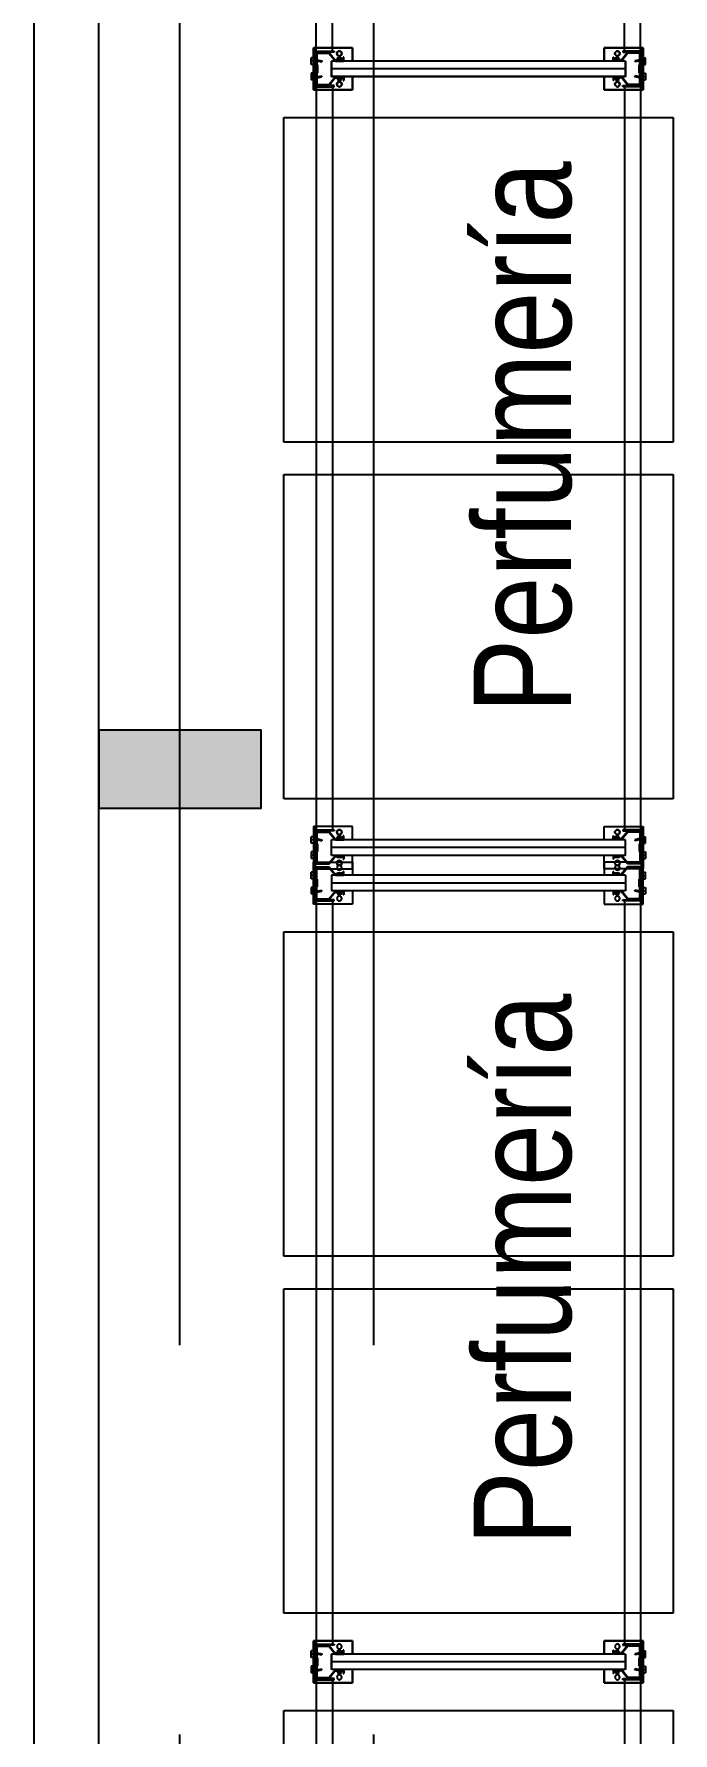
# Model space of a CAD drawing. Header units: metres. Extents: x 0 to 8715937, y -236336 to 216.
# Drawn here: x 109.6 to 111.57, y 69.58 to 74.82 of the extents above; entities that cross this region are included whole.
import ezdxf

# ---------------------------------------------------------------- set-up
doc = ezdxf.new("R2010")
doc.units = ezdxf.units.M
doc.header["$MEASUREMENT"] = 0
doc.linetypes.add('ACAD_ISO10W100', pattern=[18, 12, -3, 0, -3])
for name, color, linetype in [('0-BLOCK-ARQUITECTURA', 7, 'Continuous'), ('0-BLOCK-EQUIPAMIENTO', 7, 'Continuous'), ('0-BLOCK-ESTRUCTURA', 7, 'Continuous'), ('AAA BAST', 5, 'Continuous'), ('AAA COTAS', 7, 'Continuous'), ('AAA LARG', 1, 'Continuous'), ('AAA PALLETS', 7, 'Continuous'), ('COLUMNAS', 210, 'Continuous'), ('COLUMNAS HATCH', 251, 'Continuous'), ('EJES', 251, 'ACAD_ISO10W100'), ('MURO', 4, 'Continuous'), ('TEXTO', 7, 'Continuous')]:
    doc.layers.add(name, color=color, linetype=linetype)
doc.styles.add('AR', font='arial.ttf')

# ---------------------------------------------------------------- blocks, each defined once
blk = doc.blocks.new('DPM-ARQUITECTURA')
at = {"layer": 'MURO', "ltscale": 0.1}
for p, q in [((21.8801, 103.2229), (21.8801, 50.4111)), ((22.0801, 50.4111), (22.0801, 92.9343))]:
    blk.add_line(p, q, dxfattribs=at)
blk = doc.blocks.new('COLUMNA 0.24 x 0.50')
at = {"layer": 'COLUMNAS HATCH', "ltscale": 0.1}
blk.add_hatch(color=256, dxfattribs=at).paths.add_polyline_path([(0.5, 0), (0.5, -0.24), (0, -0.24), (0, 0)])
at = {"layer": 'COLUMNAS', "ltscale": 0.1}
blk.add_lwpolyline([(0.5, 0), (0.5, -0.24), (0, -0.24), (0, 0)], close=True, dxfattribs=at)
blk = doc.blocks.new('DPM-ESTRUCTURA')
at = {"layer": 'EJES', "ltscale": 0.4}
for p, q in [((22.33, 41.5801), (22.33, 112.3301)), ((22.9278, 41.5801), (22.9278, 112.3301))]:
    blk.add_line(p, q, dxfattribs=at)
at = {"layer": 'COLUMNAS', "xscale": -1}
blk.add_blockref('COLUMNA 0.24 x 0.50', (22.58, 72.6751), dxfattribs=at)
blk = doc.blocks.new('1A MODULO SIMPLE')
at = {"layer": 'AAA BAST'}
for points in [[(-2.1307, 1.015), (-2.1307, 1.017), (-2.1407, 1.017), (-2.1407, 1.04), (-2.1167, 1.06), (-2.1167, 1.1), (-2.1567, 1.1), (-2.1567, 1.098), (-2.1767, 1.098), (-2.1767, 1.1), (-2.2167, 1.1), (-2.2167, 1.06), (-2.1927, 1.04), (-2.1927, 1.017), (-2.2027, 1.017), (-2.2027, 1.015), (-2.1907, 1.015), (-2.1907, 1.0409), (-2.2147, 1.0609), (-2.2147, 1.098), (-2.1787, 1.098), (-2.1787, 1.096), (-2.1547, 1.096), (-2.1547, 1.098), (-2.1187, 1.098), (-2.1187, 1.0609), (-2.1427, 1.0409), (-2.1427, 1.015)], [(0.1973, 1.015), (0.1973, 1.017), (0.2073, 1.017), (0.2073, 1.04), (0.1833, 1.06), (0.1833, 1.1), (0.2233, 1.1), (0.2233, 1.098), (0.2433, 1.098), (0.2433, 1.1), (0.2833, 1.1), (0.2833, 1.06), (0.2593, 1.04), (0.2593, 1.017), (0.2693, 1.017), (0.2693, 1.015), (0.2573, 1.015), (0.2573, 1.0409), (0.2813, 1.0609), (0.2813, 1.098), (0.2453, 1.098), (0.2453, 1.096), (0.2213, 1.096), (0.2213, 1.098), (0.1853, 1.098), (0.1853, 1.0609), (0.2093, 1.0409), (0.2093, 1.015)], [(-2.1307, 0.185), (-2.1307, 0.183), (-2.1407, 0.183), (-2.1407, 0.16), (-2.1167, 0.14), (-2.1167, 0.1), (-2.1567, 0.1), (-2.1567, 0.102), (-2.1767, 0.102), (-2.1767, 0.1), (-2.2167, 0.1), (-2.2167, 0.14), (-2.1927, 0.16), (-2.1927, 0.183), (-2.2027, 0.183), (-2.2027, 0.185), (-2.1907, 0.185), (-2.1907, 0.1591), (-2.2147, 0.1391), (-2.2147, 0.102), (-2.1787, 0.102), (-2.1787, 0.104), (-2.1547, 0.104), (-2.1547, 0.102), (-2.1187, 0.102), (-2.1187, 0.1391), (-2.1427, 0.1591), (-2.1427, 0.185)], [(0.1973, 0.185), (0.1973, 0.183), (0.2073, 0.183), (0.2073, 0.16), (0.1833, 0.14), (0.1833, 0.1), (0.2233, 0.1), (0.2233, 0.102), (0.2433, 0.102), (0.2433, 0.1), (0.2833, 0.1), (0.2833, 0.14), (0.2593, 0.16), (0.2593, 0.183), (0.2693, 0.183), (0.2693, 0.185), (0.2573, 0.185), (0.2573, 0.1591), (0.2813, 0.1391), (0.2813, 0.102), (0.2453, 0.102), (0.2453, 0.104), (0.2213, 0.104), (0.2213, 0.102), (0.1853, 0.102), (0.1853, 0.1391), (0.2093, 0.1591), (0.2093, 0.185)]]:
    blk.add_hatch(color=251, dxfattribs=at).paths.add_polyline_path(points)
at = {"layer": 'AAA BAST', "color": 251}
for p, q in [((-2.2167, 1.1082), (-2.2317, 1.1082)), ((-2.2317, 1.1082), (-2.2317, 0.9882)), ((-2.2167, 1.1032), (-2.2317, 1.1032)), ((-2.1167, 1.1082), (-2.2167, 1.1082)), ((-2.2167, 1.1082), (-2.2167, 1.1032)), ((-2.2167, 1.1032), (-2.1167, 1.1032)), ((-2.1767, 1.1), (-2.2167, 1.1)), ((-2.2167, 1.1), (-2.2167, 1.06)), ((-2.2067, 1.1), (-2.2067, 1.1032)), ((-2.2067, 1.1032), (-2.1737, 1.1032)), ((-2.1802, 1.1152), (-2.2002, 1.1152)), ((-2.2002, 1.1082), (-2.2002, 1.1152)), ((-2.1902, 1.1082), (-2.1902, 1.1152)), ((-2.1802, 1.1082), (-2.1802, 1.1152)), ((-2.1767, 1.1), (-2.1767, 1.098)), ((-2.1767, 1.1), (-2.1737, 1.1)), ((-2.1737, 1.1), (-2.1737, 1.1032)), ((-2.1597, 1.1), (-2.1597, 1.1032)), ((-2.1567, 1.1), (-2.1597, 1.1)), ((-2.1167, 1.1), (-2.1567, 1.1)), ((-2.1567, 1.1), (-2.1567, 1.098)), ((-2.1532, 1.1152), (-2.1332, 1.1152)), ((-2.1532, 1.1082), (-2.1532, 1.1152)), ((-2.1432, 1.1082), (-2.1432, 1.1152)), ((-2.1332, 1.1082), (-2.1332, 1.1152)), ((-2.1267, 1.1), (-2.1267, 1.1032)), ((-2.1167, 1.1032), (-2.1167, 1.1082)), ((-2.1017, 1.1082), (-2.1167, 1.1082)), ((-2.1167, 1.1032), (-2.1017, 1.1032)), ((-2.1167, 1.1), (-2.1167, 1.06)), ((-2.1017, 0.9882), (-2.1017, 1.1082)), ((0.1683, 0.9882), (0.1683, 1.1082)), ((0.1683, 1.1082), (0.1833, 1.1082)), ((0.1833, 1.1032), (0.1683, 1.1032)), ((0.1833, 1.1032), (0.1833, 1.1082)), ((0.1833, 1.1082), (0.2833, 1.1082)), ((0.2833, 1.1032), (0.1833, 1.1032)), ((0.1833, 1.1), (0.2233, 1.1)), ((0.1833, 1.1), (0.1833, 1.06)), ((0.1933, 1.1), (0.1933, 1.1032)), ((0.2198, 1.1152), (0.1998, 1.1152)), ((0.1998, 1.1082), (0.1998, 1.1152)), ((0.2098, 1.1082), (0.2098, 1.1152)), ((0.2198, 1.1082), (0.2198, 1.1152)), ((0.2233, 1.1), (0.2233, 1.098)), ((0.2233, 1.1), (0.2263, 1.1)), ((0.2263, 1.1), (0.2263, 1.1032)), ((0.2403, 1.1), (0.2403, 1.1032)), ((0.2733, 1.1032), (0.2403, 1.1032)), ((0.2433, 1.1), (0.2403, 1.1)), ((0.2433, 1.1), (0.2833, 1.1)), ((0.2433, 1.1), (0.2433, 1.098)), ((0.2468, 1.1152), (0.2668, 1.1152)), ((0.2468, 1.1082), (0.2468, 1.1152)), ((0.2568, 1.1082), (0.2568, 1.1152)), ((0.2668, 1.1082), (0.2668, 1.1152)), ((0.2733, 1.1), (0.2733, 1.1032)), ((0.2833, 1.1082), (0.2833, 1.1032)), ((0.2833, 1.1082), (0.2983, 1.1082)), ((0.2833, 1.1032), (0.2983, 1.1032)), ((0.2833, 1.1), (0.2833, 1.06)), ((0.2983, 1.1082), (0.2983, 0.9882)), ((-2.2167, 1.06), (-2.1927, 1.04)), ((-2.2147, 1.098), (-2.2147, 1.0609)), ((-2.1787, 1.098), (-2.2147, 1.098)), ((-2.2147, 1.0609), (-2.1907, 1.0409)), ((-2.1907, 1.053), (-2.1667, 1.053)), ((-2.1907, 0.147), (-2.1907, 1.053)), ((-2.1787, 1.098), (-2.1787, 1.096)), ((-2.1547, 1.096), (-2.1787, 1.096)), ((-2.1567, 1.098), (-2.1767, 1.098)), ((-2.1667, 1.053), (-2.1427, 1.053)), ((-2.1667, 0.147), (-2.1667, 1.053)), ((-2.1187, 1.098), (-2.1547, 1.098)), ((-2.1547, 1.098), (-2.1547, 1.096)), ((-2.1187, 1.0609), (-2.1427, 1.0409)), ((-2.1427, 0.147), (-2.1427, 1.053)), ((-2.1167, 1.06), (-2.1407, 1.04)), ((-2.1187, 1.098), (-2.1187, 1.0609)), ((0.1833, 1.06), (0.2073, 1.04)), ((0.1853, 1.098), (0.1853, 1.0609)), ((0.1853, 1.098), (0.2213, 1.098)), ((0.1853, 1.0609), (0.2093, 1.0409)), ((0.2333, 1.053), (0.2093, 1.053)), ((0.2093, 0.147), (0.2093, 1.053)), ((0.2213, 1.098), (0.2213, 1.096)), ((0.2213, 1.096), (0.2453, 1.096)), ((0.2233, 1.098), (0.2433, 1.098)), ((0.2573, 1.053), (0.2333, 1.053)), ((0.2333, 0.147), (0.2333, 1.053)), ((0.2453, 1.098), (0.2813, 1.098)), ((0.2453, 1.098), (0.2453, 1.096)), ((0.2813, 1.0609), (0.2573, 1.0409)), ((0.2573, 0.147), (0.2573, 1.053)), ((0.2833, 1.06), (0.2593, 1.04)), ((0.2813, 1.098), (0.2813, 1.0609)), ((-2.1927, 1.017), (-2.2027, 1.017)), ((-2.2027, 1.017), (-2.2027, 1.015)), ((-2.1907, 1.015), (-2.2027, 1.015)), ((-2.1927, 1.036), (-2.1977, 1.036)), ((-2.1977, 1.021), (-2.1977, 1.036)), ((-2.1927, 1.0285), (-2.1977, 1.0285)), ((-2.1927, 1.021), (-2.1977, 1.021)), ((-2.1927, 1.04), (-2.1927, 1.017)), ((-2.1907, 1.0409), (-2.1907, 1.015)), ((-2.1427, 1.0409), (-2.1427, 1.015)), ((-2.1427, 1.015), (-2.1307, 1.015)), ((-2.1407, 1.04), (-2.1407, 1.017)), ((-2.1357, 1.036), (-2.1407, 1.036)), ((-2.1407, 1.021), (-2.1407, 1.036)), ((-2.1357, 1.0285), (-2.1407, 1.0285)), ((-2.1357, 1.021), (-2.1407, 1.021)), ((-2.1407, 1.017), (-2.1307, 1.017)), ((-2.1357, 1.021), (-2.1357, 1.036)), ((-2.1357, 1.0328), (-2.1307, 1.0328)), ((-2.1357, 1.0243), (-2.1307, 1.0243)), ((-2.1307, 1.0243), (-2.1307, 1.0328)), ((-2.1307, 1.015), (-2.1307, 1.017)), ((0.2023, 1.0328), (0.1973, 1.0328)), ((0.1973, 1.0243), (0.1973, 1.0328)), ((0.2023, 1.0243), (0.1973, 1.0243)), ((0.2073, 1.017), (0.1973, 1.017)), ((0.1973, 1.015), (0.1973, 1.017)), ((0.2093, 1.015), (0.1973, 1.015)), ((0.2023, 1.036), (0.2073, 1.036)), ((0.2023, 1.021), (0.2023, 1.036)), ((0.2023, 1.0285), (0.2073, 1.0285)), ((0.2023, 1.021), (0.2073, 1.021)), ((0.2073, 1.04), (0.2073, 1.017)), ((0.2073, 1.021), (0.2073, 1.036)), ((0.2093, 1.0409), (0.2093, 1.015)), ((0.2573, 1.0409), (0.2573, 1.015)), ((0.2573, 1.015), (0.2693, 1.015)), ((0.2593, 1.04), (0.2593, 1.017)), ((0.2593, 1.036), (0.2643, 1.036)), ((0.2593, 1.0285), (0.2643, 1.0285)), ((0.2593, 1.021), (0.2643, 1.021)), ((0.2593, 1.017), (0.2693, 1.017)), ((0.2643, 1.021), (0.2643, 1.036)), ((0.2693, 1.017), (0.2693, 1.015)), ((-2.2317, 0.9882), (-2.1907, 0.9882)), ((-2.1427, 0.9882), (-2.1017, 0.9882)), ((0.2093, 0.9882), (0.1683, 0.9882)), ((0.2983, 0.9882), (0.2573, 0.9882)), ((-2.2317, 0.0918), (-2.2317, 0.2118)), ((-2.2317, 0.2118), (-2.1907, 0.2118)), ((-2.1427, 0.2118), (-2.1017, 0.2118)), ((-2.1017, 0.2118), (-2.1017, 0.0918)), ((0.2093, 0.2118), (0.1683, 0.2118)), ((0.1683, 0.2118), (0.1683, 0.0918)), ((0.2983, 0.2118), (0.2573, 0.2118)), ((0.2983, 0.0918), (0.2983, 0.2118)), ((-2.2167, 0.14), (-2.1927, 0.16)), ((-2.2147, 0.1391), (-2.1907, 0.1591)), ((-2.1907, 0.185), (-2.2027, 0.185)), ((-2.2027, 0.183), (-2.2027, 0.185)), ((-2.1927, 0.183), (-2.2027, 0.183)), ((-2.1927, 0.1801), (-2.1977, 0.1801)), ((-2.1977, 0.1651), (-2.1977, 0.1801)), ((-2.1927, 0.1726), (-2.1977, 0.1726)), ((-2.1927, 0.1651), (-2.1977, 0.1651)), ((-2.1927, 0.16), (-2.1927, 0.183)), ((-2.1907, 0.1591), (-2.1907, 0.185)), ((-2.1427, 0.1591), (-2.1427, 0.185)), ((-2.1427, 0.185), (-2.1307, 0.185)), ((-2.1187, 0.1391), (-2.1427, 0.1591)), ((-2.1407, 0.16), (-2.1407, 0.183)), ((-2.1407, 0.183), (-2.1307, 0.183)), ((-2.1357, 0.1801), (-2.1407, 0.1801)), ((-2.1407, 0.1651), (-2.1407, 0.1801)), ((-2.1357, 0.1726), (-2.1407, 0.1726)), ((-2.1357, 0.1651), (-2.1407, 0.1651)), ((-2.1167, 0.14), (-2.1407, 0.16)), ((-2.1357, 0.1651), (-2.1357, 0.1801)), ((-2.1357, 0.1768), (-2.1307, 0.1768)), ((-2.1357, 0.1683), (-2.1307, 0.1683)), ((-2.1307, 0.185), (-2.1307, 0.183)), ((-2.1307, 0.1683), (-2.1307, 0.1768)), ((0.1833, 0.14), (0.2073, 0.16)), ((0.1853, 0.1391), (0.2093, 0.1591)), ((0.2093, 0.185), (0.1973, 0.185)), ((0.1973, 0.185), (0.1973, 0.183)), ((0.2073, 0.183), (0.1973, 0.183)), ((0.2023, 0.1768), (0.1973, 0.1768)), ((0.1973, 0.1683), (0.1973, 0.1768)), ((0.2023, 0.1683), (0.1973, 0.1683)), ((0.2023, 0.1801), (0.2073, 0.1801)), ((0.2023, 0.1651), (0.2023, 0.1801)), ((0.2023, 0.1726), (0.2073, 0.1726)), ((0.2023, 0.1651), (0.2073, 0.1651)), ((0.2073, 0.16), (0.2073, 0.183)), ((0.2073, 0.1651), (0.2073, 0.1801)), ((0.2093, 0.1591), (0.2093, 0.185)), ((0.2573, 0.1591), (0.2573, 0.185)), ((0.2573, 0.185), (0.2693, 0.185)), ((0.2813, 0.1391), (0.2573, 0.1591)), ((0.2593, 0.16), (0.2593, 0.183)), ((0.2593, 0.183), (0.2693, 0.183)), ((0.2593, 0.1801), (0.2643, 0.1801)), ((0.2593, 0.1726), (0.2643, 0.1726)), ((0.2593, 0.1651), (0.2643, 0.1651)), ((0.2833, 0.14), (0.2593, 0.16)), ((0.2643, 0.1651), (0.2643, 0.1801)), ((0.2693, 0.183), (0.2693, 0.185)), ((-2.2167, 0.1), (-2.2167, 0.14)), ((-2.2147, 0.102), (-2.2147, 0.1391)), ((-2.1907, 0.147), (-2.1667, 0.147)), ((-2.1667, 0.147), (-2.1427, 0.147)), ((-2.1187, 0.102), (-2.1187, 0.1391)), ((-2.1167, 0.1), (-2.1167, 0.14)), ((0.1833, 0.1), (0.1833, 0.14)), ((0.1853, 0.102), (0.1853, 0.1391)), ((0.2333, 0.147), (0.2093, 0.147)), ((0.2573, 0.147), (0.2333, 0.147)), ((0.2813, 0.102), (0.2813, 0.1391)), ((0.2833, 0.1), (0.2833, 0.14)), ((-2.2167, 0.0968), (-2.2317, 0.0968)), ((-2.2167, 0.0918), (-2.2317, 0.0918)), ((-2.1767, 0.1), (-2.2167, 0.1)), ((-2.2167, 0.0968), (-2.1167, 0.0968)), ((-2.2167, 0.0918), (-2.2167, 0.0968)), ((-2.1167, 0.0918), (-2.2167, 0.0918)), ((-2.1787, 0.102), (-2.2147, 0.102)), ((-2.2067, 0.1), (-2.2067, 0.0968)), ((-2.2067, 0.0968), (-2.1737, 0.0968)), ((-2.2002, 0.0918), (-2.2002, 0.0848)), ((-2.1802, 0.0848), (-2.2002, 0.0848)), ((-2.1902, 0.0918), (-2.1902, 0.0848)), ((-2.1802, 0.0918), (-2.1802, 0.0848)), ((-2.1787, 0.102), (-2.1787, 0.104)), ((-2.1547, 0.104), (-2.1787, 0.104)), ((-2.1567, 0.102), (-2.1767, 0.102)), ((-2.1767, 0.1), (-2.1767, 0.102)), ((-2.1767, 0.1), (-2.1737, 0.1)), ((-2.1737, 0.1), (-2.1737, 0.0968)), ((-2.1597, 0.1), (-2.1597, 0.0968)), ((-2.1567, 0.1), (-2.1597, 0.1)), ((-2.1567, 0.1), (-2.1567, 0.102)), ((-2.1167, 0.1), (-2.1567, 0.1)), ((-2.1547, 0.102), (-2.1547, 0.104)), ((-2.1187, 0.102), (-2.1547, 0.102)), ((-2.1532, 0.0918), (-2.1532, 0.0848)), ((-2.1532, 0.0848), (-2.1332, 0.0848)), ((-2.1432, 0.0918), (-2.1432, 0.0848)), ((-2.1332, 0.0918), (-2.1332, 0.0848)), ((-2.1267, 0.1), (-2.1267, 0.0968)), ((-2.1167, 0.0968), (-2.1167, 0.0918)), ((-2.1167, 0.0968), (-2.1017, 0.0968)), ((-2.1017, 0.0918), (-2.1167, 0.0918)), ((0.1833, 0.0968), (0.1683, 0.0968)), ((0.1683, 0.0918), (0.1833, 0.0918)), ((0.1833, 0.1), (0.2233, 0.1)), ((0.2833, 0.0968), (0.1833, 0.0968)), ((0.1833, 0.0968), (0.1833, 0.0918)), ((0.1833, 0.0918), (0.2833, 0.0918)), ((0.1853, 0.102), (0.2213, 0.102)), ((0.1933, 0.1), (0.1933, 0.0968)), ((0.1998, 0.0918), (0.1998, 0.0848)), ((0.2198, 0.0848), (0.1998, 0.0848)), ((0.2098, 0.0918), (0.2098, 0.0848)), ((0.2198, 0.0918), (0.2198, 0.0848)), ((0.2213, 0.102), (0.2213, 0.104)), ((0.2213, 0.104), (0.2453, 0.104)), ((0.2233, 0.102), (0.2433, 0.102)), ((0.2233, 0.1), (0.2233, 0.102)), ((0.2233, 0.1), (0.2263, 0.1)), ((0.2263, 0.1), (0.2263, 0.0968)), ((0.2403, 0.1), (0.2403, 0.0968)), ((0.2433, 0.1), (0.2403, 0.1)), ((0.2733, 0.0968), (0.2403, 0.0968)), ((0.2433, 0.1), (0.2433, 0.102)), ((0.2433, 0.1), (0.2833, 0.1)), ((0.2453, 0.102), (0.2453, 0.104)), ((0.2453, 0.102), (0.2813, 0.102)), ((0.2468, 0.0918), (0.2468, 0.0848)), ((0.2468, 0.0848), (0.2668, 0.0848)), ((0.2568, 0.0918), (0.2568, 0.0848)), ((0.2668, 0.0918), (0.2668, 0.0848)), ((0.2733, 0.1), (0.2733, 0.0968)), ((0.2833, 0.0918), (0.2833, 0.0968)), ((0.2833, 0.0968), (0.2983, 0.0968)), ((0.2833, 0.0918), (0.2983, 0.0918))]:
    blk.add_line(p, q, dxfattribs=at)
for centre in [(-2.2141, 1.0285), (-2.1192, 1.0285), (0.1859, 1.0285), (0.2808, 1.0285), (-2.2141, 0.1715), (-2.1192, 0.1715), (0.1859, 0.1715), (0.2808, 0.1715)]:
    blk.add_circle(centre, 0.0075, dxfattribs=at)
at = {"layer": 'AAA LARG', "color": 251}
for p, q in [((-2.1407, 1.105), (-2.1454, 1.0829)), ((-2.1381, 1.1018), (-2.1422, 1.0822)), ((-2.1407, 1.105), (-2.1117, 1.105)), ((-2.1149, 1.1018), (-2.1381, 1.1018)), ((-2.1149, 1.045), (-2.1149, 1.1018)), ((-2.1117, 1.105), (-2.1117, 1.045)), ((-2.1117, 1.1), (0.1783, 1.1)), ((0.2073, 1.105), (0.1783, 1.105)), ((0.1783, 1.105), (0.1783, 1.045)), ((0.1815, 1.045), (0.1815, 1.1018)), ((0.1815, 1.1018), (0.2047, 1.1018)), ((0.2047, 1.1018), (0.2089, 1.0822)), ((0.2073, 1.105), (0.212, 1.0829)), ((-2.1422, 1.0822), (-2.1454, 1.0829)), ((-2.1117, 1.05), (0.1783, 1.05)), ((0.2089, 1.0822), (0.212, 1.0829)), ((-2.1117, 1.045), (-2.1149, 1.045)), ((0.1783, 1.045), (0.1815, 1.045)), ((-2.1422, 0.1178), (-2.1454, 0.1171)), ((-2.1407, 0.095), (-2.1454, 0.1171)), ((-2.1381, 0.0982), (-2.1422, 0.1178)), ((-2.1117, 0.155), (-2.1149, 0.155)), ((-2.1149, 0.155), (-2.1149, 0.0982)), ((-2.1117, 0.095), (-2.1117, 0.155)), ((-2.1117, 0.15), (0.1783, 0.15)), ((0.1783, 0.095), (0.1783, 0.155)), ((0.1783, 0.155), (0.1815, 0.155)), ((0.1815, 0.155), (0.1815, 0.0982)), ((0.2047, 0.0982), (0.2089, 0.1178)), ((0.2073, 0.095), (0.212, 0.1171)), ((0.2089, 0.1178), (0.212, 0.1171)), ((-2.1407, 0.095), (-2.1117, 0.095)), ((-2.1149, 0.0982), (-2.1381, 0.0982)), ((-2.1117, 0.1), (0.1783, 0.1)), ((0.2073, 0.095), (0.1783, 0.095)), ((0.1815, 0.0982), (0.2047, 0.0982))]:
    blk.add_line(p, q, dxfattribs=at)
at = {"layer": 'AAA PALLETS', "color": 251, "ltscale": 0.21}
for p, q in [((-1.0167, 1.2), (-2.0167, 1.2)), ((-2.0167, 1.2), (-2.0167, 0)), ((-1.0167, 0), (-1.0167, 1.2)), ((0.0833, 1.2), (-0.9167, 1.2)), ((-0.9167, 1.2), (-0.9167, 0)), ((0.0833, 0), (0.0833, 1.2)), ((-2.0167, 0), (-1.0167, 0)), ((-0.9167, 0), (0.0833, 0))]:
    blk.add_line(p, q, dxfattribs=at)
blk = doc.blocks.new('DPM-EQUIPAMIENTO')
at = {"layer": 'AAA COTAS', "ltscale": 0.21, "rotation": 90}
blk.add_blockref('1A MODULO SIMPLE', (23.8501, 76.8797), dxfattribs=at)
at = {"layer": 'AAA COTAS', "ltscale": 0.21, "xscale": -1, "rotation": 90}
blk.add_blockref('1A MODULO SIMPLE', (23.8501, 72.5464), dxfattribs=at)

msp = doc.modelspace()

# ---------------------------------------------------------------- hatches: boundary and pattern name
at = {"layer": 'AAA BAST'}
for points in [[(110.5551, 74.7491), (110.5531, 74.7491), (110.5531, 74.7391), (110.5301, 74.7391), (110.5101, 74.7631), (110.4701, 74.7631), (110.4701, 74.7231), (110.4721, 74.7231), (110.4721, 74.7031), (110.4701, 74.7031), (110.4701, 74.6631), (110.5101, 74.6631), (110.5301, 74.6871), (110.5531, 74.6871), (110.5531, 74.6771), (110.5551, 74.6771), (110.5551, 74.6891), (110.5292, 74.6891), (110.5092, 74.6651), (110.4721, 74.6651), (110.4721, 74.7011), (110.4741, 74.7011), (110.4741, 74.7251), (110.4721, 74.7251), (110.4721, 74.7611), (110.5092, 74.7611), (110.5292, 74.7371), (110.5551, 74.7371)], [(110.5551, 74.6771), (110.5531, 74.6771), (110.5531, 74.6871), (110.5301, 74.6871), (110.5101, 74.6631), (110.4701, 74.6631), (110.4701, 74.7031), (110.4721, 74.7031), (110.4721, 74.7231), (110.4701, 74.7231), (110.4701, 74.7631), (110.5101, 74.7631), (110.5301, 74.7391), (110.5531, 74.7391), (110.5531, 74.7491), (110.5551, 74.7491), (110.5551, 74.7371), (110.5292, 74.7371), (110.5092, 74.7611), (110.4721, 74.7611), (110.4721, 74.7251), (110.4741, 74.7251), (110.4741, 74.7011), (110.4721, 74.7011), (110.4721, 74.6651), (110.5092, 74.6651), (110.5292, 74.6891), (110.5551, 74.6891)], [(111.3851, 74.7491), (111.3871, 74.7491), (111.3871, 74.7391), (111.4101, 74.7391), (111.4301, 74.7631), (111.4701, 74.7631), (111.4701, 74.7231), (111.4681, 74.7231), (111.4681, 74.7031), (111.4701, 74.7031), (111.4701, 74.6631), (111.4301, 74.6631), (111.4101, 74.6871), (111.3871, 74.6871), (111.3871, 74.6771), (111.3851, 74.6771), (111.3851, 74.6891), (111.411, 74.6891), (111.431, 74.6651), (111.4681, 74.6651), (111.4681, 74.7011), (111.4661, 74.7011), (111.4661, 74.7251), (111.4681, 74.7251), (111.4681, 74.7611), (111.431, 74.7611), (111.411, 74.7371), (111.3851, 74.7371)], [(111.3851, 74.6771), (111.3871, 74.6771), (111.3871, 74.6871), (111.4101, 74.6871), (111.4301, 74.6631), (111.4701, 74.6631), (111.4701, 74.7031), (111.4681, 74.7031), (111.4681, 74.7231), (111.4701, 74.7231), (111.4701, 74.7631), (111.4301, 74.7631), (111.4101, 74.7391), (111.3871, 74.7391), (111.3871, 74.7491), (111.3851, 74.7491), (111.3851, 74.7371), (111.411, 74.7371), (111.431, 74.7611), (111.4681, 74.7611), (111.4681, 74.7251), (111.4661, 74.7251), (111.4661, 74.7011), (111.4681, 74.7011), (111.4681, 74.6651), (111.431, 74.6651), (111.411, 74.6891), (111.3851, 74.6891)], [(110.5551, 72.3491), (110.5531, 72.3491), (110.5531, 72.3391), (110.5301, 72.3391), (110.5101, 72.3631), (110.4701, 72.3631), (110.4701, 72.3231), (110.4721, 72.3231), (110.4721, 72.3031), (110.4701, 72.3031), (110.4701, 72.2631), (110.5101, 72.2631), (110.5301, 72.2871), (110.5531, 72.2871), (110.5531, 72.2771), (110.5551, 72.2771), (110.5551, 72.2891), (110.5292, 72.2891), (110.5092, 72.2651), (110.4721, 72.2651), (110.4721, 72.3011), (110.4741, 72.3011), (110.4741, 72.3251), (110.4721, 72.3251), (110.4721, 72.3611), (110.5092, 72.3611), (110.5292, 72.3371), (110.5551, 72.3371)], [(111.3851, 72.3491), (111.3871, 72.3491), (111.3871, 72.3391), (111.4101, 72.3391), (111.4301, 72.3631), (111.4701, 72.3631), (111.4701, 72.3231), (111.4681, 72.3231), (111.4681, 72.3031), (111.4701, 72.3031), (111.4701, 72.2631), (111.4301, 72.2631), (111.4101, 72.2871), (111.3871, 72.2871), (111.3871, 72.2771), (111.3851, 72.2771), (111.3851, 72.2891), (111.411, 72.2891), (111.431, 72.2651), (111.4681, 72.2651), (111.4681, 72.3011), (111.4661, 72.3011), (111.4661, 72.3251), (111.4681, 72.3251), (111.4681, 72.3611), (111.431, 72.3611), (111.411, 72.3371), (111.3851, 72.3371)]]:
    msp.add_hatch(color=251, dxfattribs=at).paths.add_polyline_path(points)

# ---------------------------------------------------------------- linework, layer by layer
at = {"layer": 'AAA BAST', "color": 251}
for p, q in [((110.5819, 74.7781), (110.4619, 74.7781)), ((110.4619, 74.7781), (110.4619, 74.7631)), ((110.4619, 74.7631), (110.4619, 74.7781)), ((110.4619, 74.7781), (110.5819, 74.7781)), ((110.4669, 74.7631), (110.4669, 74.7781)), ((110.4669, 74.7631), (110.4669, 74.7781)), ((110.5819, 74.7371), (110.5819, 74.7781)), ((110.5819, 74.7781), (110.5819, 74.7371)), ((111.3583, 74.7371), (111.3583, 74.7781)), ((111.3583, 74.7781), (111.4783, 74.7781)), ((111.4783, 74.7781), (111.3583, 74.7781)), ((111.3583, 74.7781), (111.3583, 74.7371)), ((111.4733, 74.7631), (111.4733, 74.7781)), ((111.4733, 74.7631), (111.4733, 74.7781)), ((111.4783, 74.7781), (111.4783, 74.7631)), ((111.4783, 74.7631), (111.4783, 74.7781)), ((110.4549, 74.7266), (110.4549, 74.7466)), ((110.4619, 74.7466), (110.4549, 74.7466)), ((110.4549, 74.7266), (110.4549, 74.7466)), ((110.4619, 74.7466), (110.4549, 74.7466)), ((110.4619, 74.7366), (110.4549, 74.7366)), ((110.4619, 74.7366), (110.4549, 74.7366)), ((110.4619, 74.7266), (110.4549, 74.7266)), ((110.4619, 74.7266), (110.4549, 74.7266)), ((110.4669, 74.7631), (110.4619, 74.7631)), ((110.4619, 74.7631), (110.4619, 74.6631)), ((110.4619, 74.6631), (110.4619, 74.7631)), ((110.4619, 74.7631), (110.4669, 74.7631)), ((110.4669, 74.6631), (110.4669, 74.7631)), ((110.4669, 74.7631), (110.4669, 74.6631)), ((110.4701, 74.7531), (110.4669, 74.7531)), ((110.4701, 74.7531), (110.4669, 74.7531)), ((110.4669, 74.7531), (110.4669, 74.7201)), ((110.4701, 74.7631), (110.4701, 74.7231)), ((110.4701, 74.7631), (110.5101, 74.7631)), ((110.4701, 74.7231), (110.4701, 74.7631)), ((110.4701, 74.7631), (110.5101, 74.7631)), ((110.4701, 74.7231), (110.4721, 74.7231)), ((110.4701, 74.7231), (110.4701, 74.7201)), ((110.4701, 74.7231), (110.4721, 74.7231)), ((110.4701, 74.7231), (110.4701, 74.7201)), ((110.4721, 74.7611), (110.5092, 74.7611)), ((110.4721, 74.7611), (110.4721, 74.7251)), ((110.4721, 74.7611), (110.5092, 74.7611)), ((110.4721, 74.7251), (110.4721, 74.7611)), ((110.4721, 74.7251), (110.4741, 74.7251)), ((110.4721, 74.7251), (110.4741, 74.7251)), ((110.4721, 74.7231), (110.4721, 74.7031)), ((110.4721, 74.7031), (110.4721, 74.7231)), ((110.4741, 74.7251), (110.4741, 74.7011)), ((110.4741, 74.7011), (110.4741, 74.7251)), ((110.5092, 74.7611), (110.5292, 74.7371)), ((110.5092, 74.7611), (110.5292, 74.7371)), ((110.5101, 74.7631), (110.5301, 74.7391)), ((110.5101, 74.7631), (110.5301, 74.7391)), ((110.5171, 74.7131), (110.5171, 74.7371)), ((111.4231, 74.7371), (110.5171, 74.7371)), ((110.5171, 74.7371), (110.5171, 74.7131)), ((111.4231, 74.7371), (110.5171, 74.7371)), ((110.5292, 74.7371), (110.5551, 74.7371)), ((110.5292, 74.7371), (110.5551, 74.7371)), ((110.5301, 74.7391), (110.5531, 74.7391)), ((110.5301, 74.7391), (110.5531, 74.7391)), ((110.5341, 74.7441), (110.5341, 74.7391)), ((110.5491, 74.7441), (110.5341, 74.7441)), ((110.5341, 74.7391), (110.5341, 74.7441)), ((110.5491, 74.7441), (110.5341, 74.7441)), ((110.5491, 74.7391), (110.5341, 74.7391)), ((110.5374, 74.7441), (110.5374, 74.7491)), ((110.5459, 74.7491), (110.5374, 74.7491)), ((110.5416, 74.7441), (110.5416, 74.7391)), ((110.5416, 74.7391), (110.5416, 74.7441)), ((110.5459, 74.7441), (110.5459, 74.7491)), ((110.5491, 74.7441), (110.5491, 74.7391)), ((110.5491, 74.7391), (110.5491, 74.7441)), ((110.5531, 74.7391), (110.5531, 74.7491)), ((110.5551, 74.7491), (110.5531, 74.7491)), ((110.5531, 74.7391), (110.5531, 74.7491)), ((110.5531, 74.7491), (110.5551, 74.7491)), ((110.5551, 74.7371), (110.5551, 74.7491)), ((110.5551, 74.7371), (110.5551, 74.7491)), ((111.3851, 74.7371), (111.3851, 74.7491)), ((111.3851, 74.7491), (111.3871, 74.7491)), ((111.3851, 74.7371), (111.3851, 74.7491)), ((111.3871, 74.7491), (111.3851, 74.7491)), ((111.411, 74.7371), (111.3851, 74.7371)), ((111.411, 74.7371), (111.3851, 74.7371)), ((111.3871, 74.7391), (111.3871, 74.7491)), ((111.3871, 74.7391), (111.3871, 74.7491)), ((111.4101, 74.7391), (111.3871, 74.7391)), ((111.4101, 74.7391), (111.3871, 74.7391)), ((111.39, 74.7441), (111.39, 74.7391)), ((111.405, 74.7441), (111.39, 74.7441)), ((111.39, 74.7391), (111.39, 74.7441)), ((111.405, 74.7441), (111.39, 74.7441)), ((111.405, 74.7391), (111.39, 74.7391)), ((111.3933, 74.7441), (111.3933, 74.7491)), ((111.4018, 74.7491), (111.3933, 74.7491)), ((111.3975, 74.7441), (111.3975, 74.7391)), ((111.3975, 74.7391), (111.3975, 74.7441)), ((111.4018, 74.7441), (111.4018, 74.7491)), ((111.405, 74.7441), (111.405, 74.7391)), ((111.405, 74.7391), (111.405, 74.7441)), ((111.4301, 74.7631), (111.4101, 74.7391)), ((111.4301, 74.7631), (111.4101, 74.7391)), ((111.431, 74.7611), (111.411, 74.7371)), ((111.431, 74.7611), (111.411, 74.7371)), ((111.4231, 74.7131), (111.4231, 74.7371)), ((111.4231, 74.7371), (111.4231, 74.7131)), ((111.4701, 74.7631), (111.4301, 74.7631)), ((111.4701, 74.7631), (111.4301, 74.7631)), ((111.4681, 74.7611), (111.431, 74.7611)), ((111.4681, 74.7611), (111.431, 74.7611)), ((111.4681, 74.7251), (111.4661, 74.7251)), ((111.4661, 74.7251), (111.4661, 74.7011)), ((111.4681, 74.7251), (111.4661, 74.7251)), ((111.4661, 74.7011), (111.4661, 74.7251)), ((111.4681, 74.7611), (111.4681, 74.7251)), ((111.4681, 74.7251), (111.4681, 74.7611)), ((111.4681, 74.7231), (111.4681, 74.7031)), ((111.4701, 74.7231), (111.4681, 74.7231)), ((111.4681, 74.7031), (111.4681, 74.7231)), ((111.4701, 74.7231), (111.4681, 74.7231)), ((111.4701, 74.7631), (111.4701, 74.7231)), ((111.4701, 74.7231), (111.4701, 74.7631)), ((111.4701, 74.7531), (111.4733, 74.7531)), ((111.4701, 74.7531), (111.4733, 74.7531)), ((111.4701, 74.7231), (111.4701, 74.7201)), ((111.4701, 74.7231), (111.4701, 74.7201)), ((111.4733, 74.6631), (111.4733, 74.7631)), ((111.4733, 74.7631), (111.4783, 74.7631)), ((111.4733, 74.7631), (111.4733, 74.6631)), ((111.4783, 74.7631), (111.4733, 74.7631)), ((111.4733, 74.7531), (111.4733, 74.7201)), ((111.4783, 74.7631), (111.4783, 74.6631)), ((111.4783, 74.6631), (111.4783, 74.7631)), ((111.4783, 74.7466), (111.4853, 74.7466)), ((111.4783, 74.7466), (111.4853, 74.7466)), ((111.4783, 74.7366), (111.4853, 74.7366)), ((111.4783, 74.7366), (111.4853, 74.7366)), ((111.4783, 74.7266), (111.4853, 74.7266)), ((111.4783, 74.7266), (111.4853, 74.7266)), ((111.4853, 74.7266), (111.4853, 74.7466)), ((111.4853, 74.7266), (111.4853, 74.7466)), ((110.4549, 74.6996), (110.4549, 74.6796)), ((110.4619, 74.6996), (110.4549, 74.6996)), ((110.4549, 74.6996), (110.4549, 74.6796)), ((110.4619, 74.6996), (110.4549, 74.6996)), ((110.4619, 74.6896), (110.4549, 74.6896)), ((110.4619, 74.6896), (110.4549, 74.6896)), ((110.4619, 74.6796), (110.4549, 74.6796)), ((110.4619, 74.6796), (110.4549, 74.6796)), ((110.4701, 74.7201), (110.4669, 74.7201)), ((110.4701, 74.7201), (110.4669, 74.7201)), ((110.4701, 74.7061), (110.4669, 74.7061)), ((110.4669, 74.6731), (110.4669, 74.7061)), ((110.4701, 74.7061), (110.4669, 74.7061)), ((110.4701, 74.6731), (110.4669, 74.6731)), ((110.4701, 74.6731), (110.4669, 74.6731)), ((110.4701, 74.7031), (110.4701, 74.7061)), ((110.4701, 74.7031), (110.4701, 74.7061)), ((110.4701, 74.7031), (110.4701, 74.6631)), ((110.4701, 74.7031), (110.4721, 74.7031)), ((110.4701, 74.6631), (110.4701, 74.7031)), ((110.4701, 74.7031), (110.4721, 74.7031)), ((110.4721, 74.7011), (110.4721, 74.6651)), ((110.4721, 74.7011), (110.4741, 74.7011)), ((110.4721, 74.6651), (110.4721, 74.7011)), ((110.4721, 74.7011), (110.4741, 74.7011)), ((110.5092, 74.6651), (110.5292, 74.6891)), ((110.5092, 74.6651), (110.5292, 74.6891)), ((110.5101, 74.6631), (110.5301, 74.6871)), ((110.5101, 74.6631), (110.5301, 74.6871)), ((110.5171, 74.6891), (110.5171, 74.7131)), ((111.4231, 74.7131), (110.5171, 74.7131)), ((110.5171, 74.7131), (110.5171, 74.6891)), ((111.4231, 74.7131), (110.5171, 74.7131)), ((111.4231, 74.6891), (110.5171, 74.6891)), ((111.4231, 74.6891), (110.5171, 74.6891)), ((110.5292, 74.6891), (110.5551, 74.6891)), ((110.5292, 74.6891), (110.5551, 74.6891)), ((110.5301, 74.6871), (110.5531, 74.6871)), ((110.5301, 74.6871), (110.5531, 74.6871)), ((110.5341, 74.6871), (110.5341, 74.6821)), ((110.5341, 74.6821), (110.5341, 74.6871)), ((110.5491, 74.6871), (110.5341, 74.6871)), ((110.5491, 74.6821), (110.5341, 74.6821)), ((110.5491, 74.6821), (110.5341, 74.6821)), ((110.5374, 74.6821), (110.5374, 74.6771)), ((110.5459, 74.6771), (110.5374, 74.6771)), ((110.5416, 74.6871), (110.5416, 74.6821)), ((110.5416, 74.6821), (110.5416, 74.6871)), ((110.5459, 74.6821), (110.5459, 74.6771)), ((110.5491, 74.6871), (110.5491, 74.6821)), ((110.5491, 74.6821), (110.5491, 74.6871)), ((110.5531, 74.6871), (110.5531, 74.6771)), ((110.5531, 74.6871), (110.5531, 74.6771)), ((110.5531, 74.6771), (110.5551, 74.6771)), ((110.5551, 74.6771), (110.5531, 74.6771)), ((110.5551, 74.6891), (110.5551, 74.6771)), ((110.5551, 74.6891), (110.5551, 74.6771)), ((110.5819, 74.6481), (110.5819, 74.6891)), ((110.5819, 74.6891), (110.5819, 74.6481)), ((111.3583, 74.6481), (111.3583, 74.6891)), ((111.3583, 74.6891), (111.3583, 74.6481)), ((111.411, 74.6891), (111.3851, 74.6891)), ((111.3851, 74.6891), (111.3851, 74.6771)), ((111.411, 74.6891), (111.3851, 74.6891)), ((111.3851, 74.6891), (111.3851, 74.6771)), ((111.3871, 74.6771), (111.3851, 74.6771)), ((111.3851, 74.6771), (111.3871, 74.6771)), ((111.4101, 74.6871), (111.3871, 74.6871)), ((111.3871, 74.6871), (111.3871, 74.6771)), ((111.4101, 74.6871), (111.3871, 74.6871)), ((111.3871, 74.6871), (111.3871, 74.6771)), ((111.39, 74.6871), (111.39, 74.6821)), ((111.39, 74.6821), (111.39, 74.6871)), ((111.405, 74.6871), (111.39, 74.6871)), ((111.405, 74.6821), (111.39, 74.6821)), ((111.405, 74.6821), (111.39, 74.6821)), ((111.3933, 74.6821), (111.3933, 74.6771)), ((111.4018, 74.6771), (111.3933, 74.6771)), ((111.3975, 74.6871), (111.3975, 74.6821)), ((111.3975, 74.6821), (111.3975, 74.6871)), ((111.4018, 74.6821), (111.4018, 74.6771)), ((111.405, 74.6871), (111.405, 74.6821)), ((111.405, 74.6821), (111.405, 74.6871)), ((111.4301, 74.6631), (111.4101, 74.6871)), ((111.4301, 74.6631), (111.4101, 74.6871)), ((111.431, 74.6651), (111.411, 74.6891)), ((111.431, 74.6651), (111.411, 74.6891)), ((111.4231, 74.6891), (111.4231, 74.7131)), ((111.4231, 74.7131), (111.4231, 74.6891)), ((111.4681, 74.7011), (111.4661, 74.7011)), ((111.4681, 74.7011), (111.4661, 74.7011)), ((111.4701, 74.7031), (111.4681, 74.7031)), ((111.4701, 74.7031), (111.4681, 74.7031)), ((111.4681, 74.7011), (111.4681, 74.6651)), ((111.4681, 74.6651), (111.4681, 74.7011)), ((111.4701, 74.7201), (111.4733, 74.7201)), ((111.4701, 74.7201), (111.4733, 74.7201)), ((111.4701, 74.7061), (111.4733, 74.7061)), ((111.4701, 74.7031), (111.4701, 74.7061)), ((111.4701, 74.7061), (111.4733, 74.7061)), ((111.4701, 74.7031), (111.4701, 74.7061)), ((111.4701, 74.7031), (111.4701, 74.6631)), ((111.4701, 74.6631), (111.4701, 74.7031)), ((111.4701, 74.6731), (111.4733, 74.6731)), ((111.4701, 74.6731), (111.4733, 74.6731)), ((111.4733, 74.6731), (111.4733, 74.7061)), ((111.4783, 74.6996), (111.4853, 74.6996)), ((111.4783, 74.6996), (111.4853, 74.6996)), ((111.4783, 74.6896), (111.4853, 74.6896)), ((111.4783, 74.6896), (111.4853, 74.6896)), ((111.4783, 74.6796), (111.4853, 74.6796)), ((111.4783, 74.6796), (111.4853, 74.6796)), ((111.4853, 74.6996), (111.4853, 74.6796)), ((111.4853, 74.6996), (111.4853, 74.6796)), ((110.4619, 74.6631), (110.4669, 74.6631)), ((110.4619, 74.6631), (110.4619, 74.6481)), ((110.4669, 74.6631), (110.4619, 74.6631)), ((110.4619, 74.6481), (110.4619, 74.6631)), ((110.4619, 74.6481), (110.5819, 74.6481)), ((110.5819, 74.6481), (110.4619, 74.6481)), ((110.4669, 74.6631), (110.4669, 74.6481)), ((110.4669, 74.6631), (110.4669, 74.6481)), ((110.4701, 74.6631), (110.5101, 74.6631)), ((110.4701, 74.6631), (110.5101, 74.6631)), ((110.4721, 74.6651), (110.5092, 74.6651)), ((110.4721, 74.6651), (110.5092, 74.6651)), ((111.4783, 74.6481), (111.3583, 74.6481)), ((111.3583, 74.6481), (111.4783, 74.6481)), ((111.4701, 74.6631), (111.4301, 74.6631)), ((111.4701, 74.6631), (111.4301, 74.6631)), ((111.4681, 74.6651), (111.431, 74.6651)), ((111.4681, 74.6651), (111.431, 74.6651)), ((111.4783, 74.6631), (111.4733, 74.6631)), ((111.4733, 74.6631), (111.4733, 74.6481)), ((111.4733, 74.6631), (111.4783, 74.6631)), ((111.4733, 74.6631), (111.4733, 74.6481)), ((111.4783, 74.6631), (111.4783, 74.6481)), ((111.4783, 74.6481), (111.4783, 74.6631)), ((110.5819, 72.3781), (110.4619, 72.3781)), ((110.4619, 72.3781), (110.4619, 72.3631)), ((110.4669, 72.3631), (110.4669, 72.3781)), ((110.5819, 72.3371), (110.5819, 72.3781)), ((111.3583, 72.3371), (111.3583, 72.3781)), ((111.3583, 72.3781), (111.4783, 72.3781)), ((111.4733, 72.3631), (111.4733, 72.3781)), ((111.4783, 72.3781), (111.4783, 72.3631)), ((110.4549, 72.3266), (110.4549, 72.3466)), ((110.4619, 72.3466), (110.4549, 72.3466)), ((110.4619, 72.3366), (110.4549, 72.3366)), ((110.4619, 72.3266), (110.4549, 72.3266)), ((110.4669, 72.3631), (110.4619, 72.3631)), ((110.4619, 72.3631), (110.4619, 72.2631)), ((110.4669, 72.2631), (110.4669, 72.3631)), ((110.4701, 72.3531), (110.4669, 72.3531)), ((110.4701, 72.3201), (110.4669, 72.3201)), ((110.4701, 72.3631), (110.4701, 72.3231)), ((110.4701, 72.3631), (110.5101, 72.3631)), ((110.4701, 72.3231), (110.4721, 72.3231)), ((110.4701, 72.3231), (110.4701, 72.3201)), ((110.4721, 72.3611), (110.5092, 72.3611)), ((110.4721, 72.3611), (110.4721, 72.3251)), ((110.4721, 72.3251), (110.4741, 72.3251)), ((110.4721, 72.3231), (110.4721, 72.3031)), ((110.4741, 72.3251), (110.4741, 72.3011)), ((110.5092, 72.3611), (110.5292, 72.3371)), ((110.5101, 72.3631), (110.5301, 72.3391)), ((110.5171, 72.3131), (110.5171, 72.3371)), ((111.4231, 72.3371), (110.5171, 72.3371)), ((110.5171, 72.2891), (110.5171, 72.3131)), ((111.4231, 72.3131), (110.5171, 72.3131)), ((110.5292, 72.3371), (110.5551, 72.3371)), ((110.5301, 72.3391), (110.5531, 72.3391)), ((110.5341, 72.3441), (110.5341, 72.3391)), ((110.5491, 72.3441), (110.5341, 72.3441)), ((110.5491, 72.3391), (110.5341, 72.3391)), ((110.5374, 72.3441), (110.5374, 72.3491)), ((110.5459, 72.3491), (110.5374, 72.3491)), ((110.5416, 72.3441), (110.5416, 72.3391)), ((110.5459, 72.3441), (110.5459, 72.3491)), ((110.5491, 72.3441), (110.5491, 72.3391)), ((110.5531, 72.3391), (110.5531, 72.3491)), ((110.5551, 72.3491), (110.5531, 72.3491)), ((110.5551, 72.3371), (110.5551, 72.3491)), ((111.3851, 72.3371), (111.3851, 72.3491)), ((111.3851, 72.3491), (111.3871, 72.3491)), ((111.411, 72.3371), (111.3851, 72.3371)), ((111.3871, 72.3391), (111.3871, 72.3491)), ((111.4101, 72.3391), (111.3871, 72.3391)), ((111.39, 72.3441), (111.39, 72.3391)), ((111.405, 72.3441), (111.39, 72.3441)), ((111.405, 72.3391), (111.39, 72.3391)), ((111.3933, 72.3441), (111.3933, 72.3491)), ((111.4018, 72.3491), (111.3933, 72.3491)), ((111.3975, 72.3441), (111.3975, 72.3391)), ((111.4018, 72.3441), (111.4018, 72.3491)), ((111.405, 72.3441), (111.405, 72.3391)), ((111.4301, 72.3631), (111.4101, 72.3391)), ((111.431, 72.3611), (111.411, 72.3371)), ((111.4231, 72.3131), (111.4231, 72.3371)), ((111.4231, 72.2891), (111.4231, 72.3131)), ((111.4701, 72.3631), (111.4301, 72.3631)), ((111.4681, 72.3611), (111.431, 72.3611)), ((111.4681, 72.3251), (111.4661, 72.3251)), ((111.4661, 72.3251), (111.4661, 72.3011)), ((111.4681, 72.3611), (111.4681, 72.3251)), ((111.4681, 72.3231), (111.4681, 72.3031)), ((111.4701, 72.3231), (111.4681, 72.3231)), ((111.4701, 72.3631), (111.4701, 72.3231)), ((111.4701, 72.3531), (111.4733, 72.3531)), ((111.4701, 72.3231), (111.4701, 72.3201)), ((111.4701, 72.3201), (111.4733, 72.3201)), ((111.4733, 72.2631), (111.4733, 72.3631)), ((111.4733, 72.3631), (111.4783, 72.3631)), ((111.4783, 72.3631), (111.4783, 72.2631)), ((111.4783, 72.3466), (111.4853, 72.3466)), ((111.4783, 72.3366), (111.4853, 72.3366)), ((111.4783, 72.3266), (111.4853, 72.3266)), ((111.4853, 72.3266), (111.4853, 72.3466)), ((110.4549, 72.2996), (110.4549, 72.2796)), ((110.4619, 72.2996), (110.4549, 72.2996)), ((110.4619, 72.2896), (110.4549, 72.2896)), ((110.4619, 72.2796), (110.4549, 72.2796)), ((110.4619, 72.2631), (110.4669, 72.2631)), ((110.4619, 72.2631), (110.4619, 72.2481)), ((110.4701, 72.3061), (110.4669, 72.3061)), ((110.4669, 72.2731), (110.4669, 72.3061)), ((110.4701, 72.2731), (110.4669, 72.2731)), ((110.4669, 72.2631), (110.4669, 72.2481)), ((110.4701, 72.3031), (110.4701, 72.3061)), ((110.4701, 72.3031), (110.4701, 72.2631)), ((110.4701, 72.3031), (110.4721, 72.3031)), ((110.4701, 72.2631), (110.5101, 72.2631)), ((110.4721, 72.3011), (110.4721, 72.2651)), ((110.4721, 72.3011), (110.4741, 72.3011)), ((110.4721, 72.2651), (110.5092, 72.2651)), ((110.5092, 72.2651), (110.5292, 72.2891)), ((110.5101, 72.2631), (110.5301, 72.2871)), ((111.4231, 72.2891), (110.5171, 72.2891)), ((110.5292, 72.2891), (110.5551, 72.2891)), ((110.5301, 72.2871), (110.5531, 72.2871)), ((110.5341, 72.2871), (110.5341, 72.2821)), ((110.5491, 72.2821), (110.5341, 72.2821)), ((110.5416, 72.2871), (110.5416, 72.2821)), ((110.5491, 72.2871), (110.5491, 72.2821)), ((110.5531, 72.2871), (110.5531, 72.2771)), ((110.5531, 72.2771), (110.5551, 72.2771)), ((110.5551, 72.2891), (110.5551, 72.2771)), ((110.5819, 72.2481), (110.5819, 72.2891)), ((111.3583, 72.2481), (111.3583, 72.2891)), ((111.411, 72.2891), (111.3851, 72.2891)), ((111.3851, 72.2891), (111.3851, 72.2771)), ((111.3871, 72.2771), (111.3851, 72.2771)), ((111.4101, 72.2871), (111.3871, 72.2871)), ((111.3871, 72.2871), (111.3871, 72.2771)), ((111.39, 72.2871), (111.39, 72.2821)), ((111.405, 72.2821), (111.39, 72.2821)), ((111.3975, 72.2871), (111.3975, 72.2821)), ((111.405, 72.2871), (111.405, 72.2821)), ((111.4301, 72.2631), (111.4101, 72.2871)), ((111.431, 72.2651), (111.411, 72.2891)), ((111.4701, 72.2631), (111.4301, 72.2631)), ((111.4681, 72.2651), (111.431, 72.2651)), ((111.4681, 72.3011), (111.4661, 72.3011)), ((111.4701, 72.3031), (111.4681, 72.3031)), ((111.4681, 72.3011), (111.4681, 72.2651)), ((111.4701, 72.3061), (111.4733, 72.3061)), ((111.4701, 72.3031), (111.4701, 72.3061)), ((111.4701, 72.3031), (111.4701, 72.2631)), ((111.4701, 72.2731), (111.4733, 72.2731)), ((111.4733, 72.2731), (111.4733, 72.3061)), ((111.4783, 72.2631), (111.4733, 72.2631)), ((111.4733, 72.2631), (111.4733, 72.2481)), ((111.4783, 72.2996), (111.4853, 72.2996)), ((111.4783, 72.2896), (111.4853, 72.2896)), ((111.4783, 72.2796), (111.4853, 72.2796)), ((111.4783, 72.2631), (111.4783, 72.2481)), ((111.4853, 72.2996), (111.4853, 72.2796)), ((110.4619, 72.2481), (110.5819, 72.2481)), ((111.4783, 72.2481), (111.3583, 72.2481))]:
    msp.add_line(p, q, dxfattribs=at)
for centre in [(110.5416, 74.7605), (110.5416, 74.7605), (111.3986, 74.7605), (111.3986, 74.7605), (110.5416, 74.6656), (110.5416, 74.6656), (111.3986, 74.6656), (111.3986, 74.6656), (110.5416, 72.3605), (111.3986, 72.3605), (110.5416, 72.2656), (111.3986, 72.2656)]:
    msp.add_circle(centre, 0.0075, dxfattribs=at)
at = {"layer": 'AAA LARG', "color": 251}
for p, q in [((110.4701, 74.7681), (110.4701, 77.0581)), ((110.5201, 74.7681), (110.5201, 77.0581)), ((111.4201, 74.7681), (111.4201, 77.0581)), ((111.4701, 74.7681), (111.4701, 77.0581)), ((110.4651, 74.7391), (110.4651, 74.7681)), ((110.4651, 74.7681), (110.5251, 74.7681)), ((110.4651, 74.7391), (110.4872, 74.7344)), ((110.5251, 74.7649), (110.4683, 74.7649)), ((110.4683, 74.7649), (110.4683, 74.7417)), ((110.4683, 74.7417), (110.4879, 74.7375)), ((110.4879, 74.7375), (110.4872, 74.7344)), ((110.5251, 74.7681), (110.5251, 74.7649)), ((111.4751, 74.7681), (111.4151, 74.7681)), ((111.4151, 74.7681), (111.4151, 74.7649)), ((111.4151, 74.7649), (111.4719, 74.7649)), ((111.4719, 74.7417), (111.4523, 74.7375)), ((111.4523, 74.7375), (111.453, 74.7344)), ((111.4751, 74.7391), (111.453, 74.7344)), ((111.4719, 74.7649), (111.4719, 74.7417)), ((111.4751, 74.7391), (111.4751, 74.7681)), ((110.4651, 74.6871), (110.4872, 74.6918)), ((110.4651, 74.6871), (110.4651, 74.6581)), ((110.4683, 74.6845), (110.4879, 74.6886)), ((110.4683, 74.6613), (110.4683, 74.6845)), ((110.4879, 74.6886), (110.4872, 74.6918)), ((111.4523, 74.6886), (111.453, 74.6918)), ((111.4719, 74.6845), (111.4523, 74.6886)), ((111.4751, 74.6871), (111.453, 74.6918)), ((111.4719, 74.6613), (111.4719, 74.6845)), ((111.4751, 74.6871), (111.4751, 74.6581)), ((110.4651, 74.6581), (110.5251, 74.6581)), ((110.5251, 74.6613), (110.4683, 74.6613)), ((110.4701, 74.6581), (110.4701, 72.3681)), ((110.5201, 74.6581), (110.5201, 72.3681)), ((110.5251, 74.6581), (110.5251, 74.6613)), ((111.4151, 74.6581), (111.4151, 74.6613)), ((111.4151, 74.6613), (111.4719, 74.6613)), ((111.4751, 74.6581), (111.4151, 74.6581)), ((111.4201, 74.6581), (111.4201, 72.3681)), ((111.4701, 74.6581), (111.4701, 72.3681)), ((110.4651, 72.3391), (110.4651, 72.3681)), ((110.4651, 72.3681), (110.5251, 72.3681)), ((110.5251, 72.3649), (110.4683, 72.3649)), ((110.4683, 72.3649), (110.4683, 72.3417)), ((110.5251, 72.3681), (110.5251, 72.3649)), ((111.4751, 72.3681), (111.4151, 72.3681)), ((111.4151, 72.3681), (111.4151, 72.3649)), ((111.4151, 72.3649), (111.4719, 72.3649)), ((111.4719, 72.3649), (111.4719, 72.3417)), ((111.4751, 72.3391), (111.4751, 72.3681)), ((110.4651, 72.3391), (110.4872, 72.3344)), ((110.4683, 72.3417), (110.4879, 72.3375)), ((110.4879, 72.3375), (110.4872, 72.3344)), ((111.4719, 72.3417), (111.4523, 72.3375)), ((111.4523, 72.3375), (111.453, 72.3344)), ((111.4751, 72.3391), (111.453, 72.3344))]:
    msp.add_line(p, q, dxfattribs=at)
at = {"layer": 'AAA PALLETS', "color": 251, "ltscale": 0.21}
for p, q in [((110.3701, 73.5631), (110.3701, 74.5631)), ((110.3701, 74.5631), (111.5701, 74.5631)), ((111.5701, 74.5631), (111.5701, 73.5631)), ((111.5701, 73.5631), (110.3701, 73.5631)), ((110.3701, 72.4631), (110.3701, 73.4631)), ((110.3701, 73.4631), (111.5701, 73.4631)), ((111.5701, 73.4631), (111.5701, 72.4631)), ((111.5701, 72.4631), (110.3701, 72.4631))]:
    msp.add_line(p, q, dxfattribs=at)

# ---------------------------------------------------------------- block references
at = {"layer": '0-BLOCK-ARQUITECTURA'}
msp.add_blockref('DPM-ARQUITECTURA', (87.72, 0), dxfattribs=at)
at = {"layer": '0-BLOCK-EQUIPAMIENTO'}
msp.add_blockref('DPM-EQUIPAMIENTO', (87.72, 0), dxfattribs=at)
at = {"layer": '0-BLOCK-ESTRUCTURA', "ltscale": 0.1}
msp.add_blockref('DPM-ESTRUCTURA', (87.72, 0), dxfattribs=at)
at = {"layer": 'AAA COTAS', "ltscale": 0.21, "xscale": -1, "rotation": 90}
for p in [(111.5701, 70.037), (111.5701, 67.637)]:
    msp.add_blockref('1A MODULO SIMPLE', p, dxfattribs=at)

# ---------------------------------------------------------------- texts
at = {"layer": 'TEXTO', "ltscale": 0.1, "char_height": 0.300033, "attachment_point": 1, "rotation": 90, "style": 'AR'}
for insert in [(110.9558, 72.7278), (110.9558, 70.1627)]:
    msp.add_mtext_dynamic_manual_height_columns('{\\fArial Narrow|b0|i0|c0|p34;Perfumería}', width=4.08123, gutter_width=12.5, heights=[0], dxfattribs=dict(at, insert=insert))

doc.saveas('drawing.dxf')
